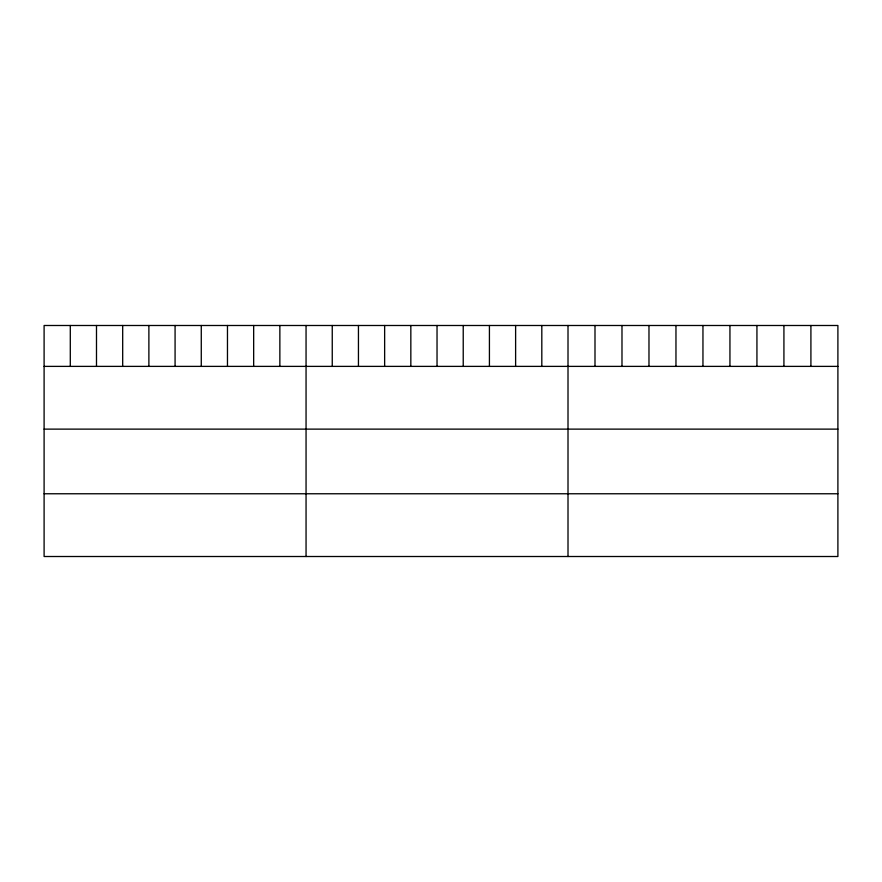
<?xml version="1.0" encoding="UTF-8"?>
<svg xmlns="http://www.w3.org/2000/svg" width="882" height="882" viewBox="0 0 882 882"><rect width="100%" height="100%" fill="white"/><g stroke="black" fill="none" stroke-linecap="round" stroke-linejoin="round"><path stroke-width="1.32" d="M837.9 366.383L837.9 556.509L44.1 556.509L44.1 325.491L837.9 325.491L837.9 366.383L44.1 366.383M44.1 429.126L837.9 429.126M44.1 493.766L837.9 493.766M810.911 325.491L810.911 366.383M783.922 325.491L783.922 366.383M756.932 325.491L756.932 366.383M729.943 325.491L729.943 366.383M702.954 325.491L702.954 366.383M675.965 325.491L675.965 366.383M648.976 325.491L648.976 366.383M621.986 325.491L621.986 366.383M594.997 325.491L594.997 366.383M568.008 325.491L568.008 556.509M541.813 325.491L541.813 366.383M515.617 325.491L515.617 366.383M489.422 325.491L489.422 366.383M463.226 325.491L463.226 366.383M437.031 325.491L437.031 366.383M410.836 325.491L410.836 366.383M384.64 325.491L384.64 366.383M358.445 325.491L358.445 366.383M332.249 325.491L332.249 366.383M306.054 325.491L306.054 556.509M279.859 325.491L279.859 366.383M253.663 325.491L253.663 366.383M227.468 325.491L227.468 366.383M201.272 325.491L201.272 366.383M175.077 325.491L175.077 366.383M148.882 325.491L148.882 366.383M122.686 325.491L122.686 366.383M96.491 325.491L96.491 366.383M70.295 325.491L70.295 366.383"/></g></svg>
